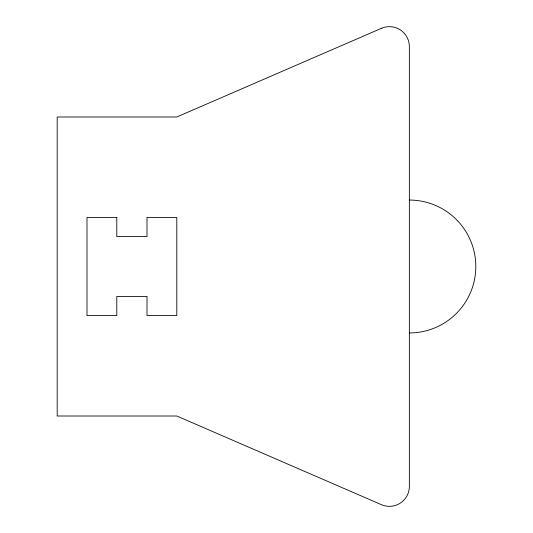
<?xml version="1.0" encoding="UTF-8"?>
<svg xmlns="http://www.w3.org/2000/svg" width="533" height="533" viewBox="0 0 533 533"><rect width="100%" height="100%" fill="white"/><g stroke="black" fill="none" stroke-linecap="round" stroke-linejoin="round"><path stroke-width="0.8" d="M409.357 200.055A66.445 66.445 0 0 1 475.809 266.5A66.445 66.445 0 0 1 409.357 332.945M381.501 28.289L176.796 116.993L57.191 116.993L57.191 416.007L176.796 416.007L381.501 504.711A19.934 19.934 0 0 0 409.357 486.422L409.357 46.578A19.934 19.934 0 0 0 381.501 28.289M116.794 217.451L86.992 217.451L86.992 315.569L116.794 315.569L116.794 296.401L147.001 296.408L147.001 315.556L176.803 315.556L176.803 217.444L147.001 217.444L147.001 236.605L116.794 236.599L116.794 217.451"/></g></svg>
